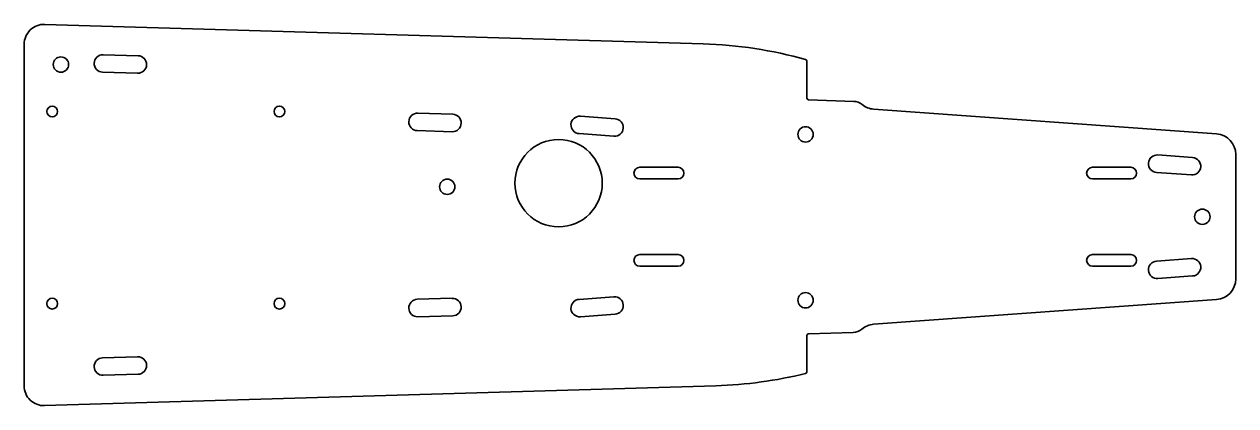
# Model space of a CAD drawing. Header units: millimetres. Extents: x 0 to 693, y 0 to 218.
import ezdxf

# ---------------------------------------------------------------- set-up
doc = ezdxf.new("R2010")
doc.units = ezdxf.units.MM
doc.layers.add('SIMUMAK Visible (ISO)', color=7, linetype='Continuous', lineweight=35)

# ---------------------------------------------------------------- blocks, each defined once
blk = doc.blocks.new('SIL-026-PCFM-03_Sheet_SIL-026-PCFM-03')
at = {"layer": 'SIMUMAK Visible (ISO)'}
for p, q in [((-334.82, 109.17), (41.84, 97.99)), ((-346.56, -97.85), (-346.56, 97.77)), ((-301.41, 91.8), (-281.42, 91.2)), ((101.22, 88.09), (101.22, 66.96)), ((-281.72, 81.21), (-301.71, 81.8)), ((102.19, 65.97), (127.97, 65.06)), ((-121.41, 58.3), (-101.42, 57.7)), ((-28.41, 56.56), (-8.46, 55.12)), ((139.4, 60.61), (335.52, 46.45)), ((-101.72, 47.71), (-121.71, 48.3)), ((-9.18, 45.14), (-29.13, 46.58)), ((301.95, 34.37), (321.9, 32.93)), ((346.56, 34.58), (346.56, -36.58)), ((5.56, 27.3), (27.56, 27.3)), ((264.56, 27.3), (286.56, 27.3)), ((321.18, 22.95), (301.23, 24.39)), ((27.56, 20.7), (5.56, 20.7)), ((286.56, 20.7), (264.56, 20.7)), ((5.56, -22.7), (27.56, -22.7)), ((264.56, -22.7), (286.56, -22.7)), ((301.23, -26.39), (321.18, -24.95)), ((27.56, -29.3), (5.56, -29.3)), ((286.56, -29.3), (264.56, -29.3)), ((321.9, -34.93), (301.95, -36.37)), ((-121.7, -48.28), (-101.71, -47.72)), ((-29.13, -48.3), (-9.18, -46.86)), ((335.52, -48.45), (139.4, -62.61)), ((-101.43, -57.72), (-121.42, -58.28)), ((-8.46, -56.84), (-28.41, -58.28)), ((101.22, -68.97), (101.22, -89.79)), ((127.76, -67.21), (102.19, -67.97)), ((-301.7, -81.78), (-281.71, -81.22)), ((-281.43, -91.22), (-301.42, -91.78)), ((49.11, -97.77), (-334.9, -109.17))]:
    blk.add_line(p, q, dxfattribs=at)
for centre, radius in [((-325.56, 86.17), 4.4), ((-330.56, 59.27), 3.1), ((-200.56, 59.27), 3.1), ((100.44, 46.17), 4.4), ((-40.86, 18.22), 25), ((-104.56, 16.17), 4.4), ((327.44, -1), 4.4), ((-330.56, -50.73), 3.1), ((-200.56, -50.73), 3.1), ((100.44, -48.83), 4.4)]:
    blk.add_circle(centre, radius, dxfattribs=at)
at = {"layer": 'SIMUMAK Visible (ISO)', "extrusion": (0, 0, -1)}
for centre, radius, start, end in [((335.16, 97.77), 11.41, 0, 91.70096), ((-34.56, -146.91), 245, 91.70096, 105.61002), ((301.56, 86.8), 5, 271.7, 91.7), ((281.57, 86.2), 5, 91.7, 271.7), ((-100.22, 88.09), 1, 105.61002, 180), ((-127.69, 57.05), 8.02, 92, 129.35939), ((121.56, 53.3), 5, 271.7, 91.7), ((101.57, 52.7), 5, 91.7, 271.7), ((28.77, 51.57), 5, 274.12933, 94.12933), ((8.82, 50.13), 5, 94.12933, 274.12933), ((-334.66, 34.58), 11.9, 94.12933, 180), ((-301.59, 29.38), 5, 274.13, 94.13), ((-321.54, 27.94), 5, 94.13, 274.13), ((-5.56, 24), 3.3, 270, 90), ((-27.56, 24), 3.3, 90, 270), ((-264.56, 24), 3.3, 270, 90), ((-286.56, 24), 3.3, 90, 270), ((-5.56, -26), 3.3, 270, 90), ((-27.56, -26), 3.3, 90, 270), ((-264.56, -26), 3.3, 270, 90), ((-286.56, -26), 3.3, 90, 270), ((-301.59, -31.38), 5, 265.87, 85.87), ((-321.54, -29.94), 5, 85.87, 265.87), ((-334.66, -36.58), 11.9, 180, 265.87067), ((121.56, -53.28), 5, 268.4, 88.4), ((101.57, -52.72), 5, 88.4, 268.4), ((28.77, -53.29), 5, 265.87067, 85.87067), ((8.82, -51.85), 5, 85.87067, 265.87067), ((-127.52, -59.19), 8.02, 229.98432, 268.29904), ((301.56, -86.78), 5, 268.4, 88.4), ((281.57, -86.22), 5, 88.4, 268.4), ((-100.22, -89.79), 1, 180, 256.15575), ((-41.84, 147.12), 245, 256.15575, 268.29904), ((335.24, -97.85), 11.33, 268.29904, 360)]:
    blk.add_arc(centre, radius, start, end, dxfattribs=at)
at = {"layer": 'SIMUMAK Visible (ISO)'}
for centre, radius, start, end in [((102.22, 66.96), 1, 180, 268), ((140.25, 72.36), 11.78, 230.64061, 265.87067), ((102.22, -68.97), 1, 91.70096, 180), ((140.25, -74.36), 11.78, 94.12933, 130.01568)]:
    blk.add_arc(centre, radius, start, end, dxfattribs=at)

msp = doc.modelspace()

# ---------------------------------------------------------------- block references
msp.add_blockref('SIL-026-PCFM-03_Sheet_SIL-026-PCFM-03', (346.56, 109.17))

doc.saveas('drawing.dxf')
